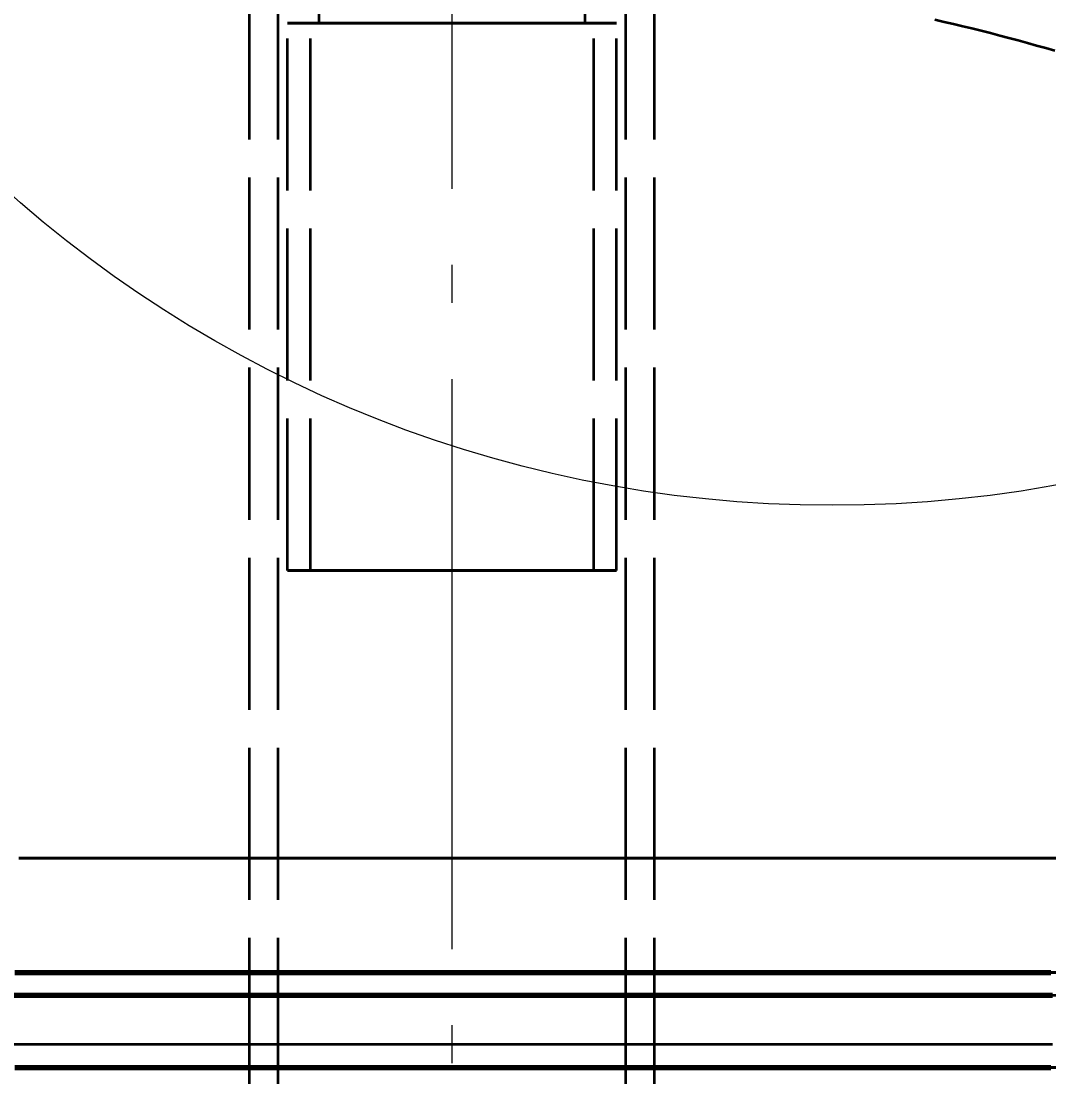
# Model space of a CAD drawing. Header units: millimetres. Extents: x 0 to 2382, y 0 to 420.
# Drawn here: x 147.84 to 174.87, y 311.36 to 339.13 of the extents above; entities that cross this region are included whole.
import ezdxf

# ---------------------------------------------------------------- set-up
doc = ezdxf.new("R2010")
doc.units = ezdxf.units.MM
doc.linetypes.add('IRAM-E-TRAZOS', pattern=[5, 4, -1])
doc.linetypes.add('IRAM-F-TRAZO-PUNTO', pattern=[20, 15, -2, 1, -2])
for name, color, linetype, lineweight in [('01-VISIBLE', 7, 'CONTINUOUS', 70), ('02-OCULTA', 4, 'IRAM-E-TRAZOS', 35), ('03-EJE', 1, 'IRAM-F-TRAZO-PUNTO', 18), ('04-COTA', 3, 'CONTINUOUS', 18), ('08-FINA', 5, 'CONTINUOUS', 18)]:
    doc.layers.add(name, color=color, linetype=linetype, lineweight=lineweight)
doc.styles.add('ISO3098', font='isocpeur.ttf')
doc.dimstyles.new('FLAMA-IRAM', dxfattribs={"dimtxt": 3.5, "dimasz": 3.5, "dimexe": 2, "dimexo": 1.5, "dimgap": 1, "dimtad": 1, "dimdec": 1, "dimtxsty": 'ISO3098', "dimblk": 'IRAM_FLECHA', "dimblk1": 'IRAM_FLECHA', "dimblk2": 'IRAM_FLECHA', "dimcen": 2.5, "dimclrd": 256, "dimclre": 256, "dimclrt": 256, "dimazin": 3, "dimtfac": 1, "dimtmove": 0, "dimatfit": 3, "dimlwd": 18, "dimlwe": 18})

# ---------------------------------------------------------------- blocks, each defined once
blk = doc.blocks.new('IRAM_FLECHA')
blk.add_solid([(0, 0), (-1, 0.125), (-1, -0.125)])

msp = doc.modelspace()

# ---------------------------------------------------------------- linework, layer by layer
at = {"layer": '01-VISIBLE'}
for points in [[(147.672, 314.114), (147.922, 314.114), (148.172, 314.114), (148.422, 314.114), (148.672, 314.114), (148.922, 314.114), (149.172, 314.114), (149.422, 314.114), (149.672, 314.114), (149.922, 314.114), (150.172, 314.114), (150.422, 314.114), (150.672, 314.114), (150.922, 314.114), (151.172, 314.114), (151.422, 314.114), (151.672, 314.114), (151.922, 314.114), (152.172, 314.114), (152.422, 314.114), (152.672, 314.114), (152.922, 314.114), (153.172, 314.114), (153.422, 314.114), (153.672, 314.114), (153.922, 314.114), (154.172, 314.114), (154.422, 314.114), (154.672, 314.114), (154.922, 314.114), (155.172, 314.114), (155.422, 314.114), (155.672, 314.114), (155.922, 314.114), (156.172, 314.114), (156.422, 314.114), (156.672, 314.114), (156.922, 314.114), (157.172, 314.114), (157.422, 314.114), (157.672, 314.114), (157.922, 314.114), (158.172, 314.114), (158.422, 314.114), (158.672, 314.114), (158.922, 314.114), (159.172, 314.114), (159.422, 314.114), (159.672, 314.114), (159.922, 314.114), (160.172, 314.114), (160.422, 314.114), (160.672, 314.114), (160.922, 314.114), (161.172, 314.114), (161.422, 314.114), (161.672, 314.114), (161.922, 314.114), (162.172, 314.114), (162.422, 314.114), (162.672, 314.114), (162.922, 314.114), (163.172, 314.114), (163.422, 314.114), (163.672, 314.114), (163.922, 314.114), (164.172, 314.114), (164.422, 314.114), (164.672, 314.114), (164.922, 314.114), (165.172, 314.114), (165.422, 314.114), (165.672, 314.114), (165.922, 314.114), (166.172, 314.114), (166.422, 314.114), (166.672, 314.114), (166.922, 314.114), (167.172, 314.114), (167.422, 314.114), (167.672, 314.114), (167.922, 314.114), (168.172, 314.114), (168.422, 314.114), (168.672, 314.114), (168.922, 314.114), (169.172, 314.114), (169.422, 314.114), (169.672, 314.114), (169.922, 314.114), (170.172, 314.114), (170.422, 314.114), (170.672, 314.114), (170.922, 314.114), (171.172, 314.114), (171.422, 314.114), (171.672, 314.114), (171.922, 314.114), (172.172, 314.114), (172.422, 314.114), (172.672, 314.114), (172.922, 314.114), (173.172, 314.114), (173.422, 314.114), (173.672, 314.114), (173.922, 314.114), (174.172, 314.114), (174.422, 314.114), (174.672, 314.114), (174.922, 314.114)], [(174.963, 313.504), (174.713, 313.504), (174.462, 313.504), (174.211, 313.504), (173.961, 313.504), (173.71, 313.504), (173.459, 313.504), (173.209, 313.504), (172.958, 313.504), (172.707, 313.504), (172.457, 313.504), (172.206, 313.504), (171.955, 313.504), (171.705, 313.504), (171.454, 313.504), (171.203, 313.504), (170.953, 313.504), (170.702, 313.504), (170.451, 313.504), (170.201, 313.504), (169.95, 313.504), (169.699, 313.504), (169.449, 313.504), (169.198, 313.504), (168.947, 313.504), (168.697, 313.504), (168.446, 313.504), (168.196, 313.504), (167.945, 313.504), (167.694, 313.504), (167.444, 313.504), (167.193, 313.504), (166.942, 313.504), (166.692, 313.504), (166.441, 313.504), (166.19, 313.504), (165.94, 313.504), (165.689, 313.504), (165.438, 313.504), (165.188, 313.504), (164.937, 313.504), (164.686, 313.504), (164.436, 313.504), (164.185, 313.504), (163.934, 313.504), (163.684, 313.504), (163.433, 313.504), (163.182, 313.504), (162.932, 313.504), (162.681, 313.504), (162.43, 313.504), (162.18, 313.504), (161.929, 313.504), (161.678, 313.504), (161.428, 313.504), (161.177, 313.504), (160.926, 313.504), (160.676, 313.504), (160.425, 313.504), (160.174, 313.504), (159.924, 313.504), (159.673, 313.504), (159.422, 313.504), (159.172, 313.504), (158.921, 313.504), (158.67, 313.504), (158.42, 313.504), (158.169, 313.504), (157.918, 313.504), (157.668, 313.504), (157.417, 313.504), (157.166, 313.504), (156.916, 313.504), (156.665, 313.504), (156.414, 313.504), (156.164, 313.504), (155.913, 313.504), (155.662, 313.504), (155.412, 313.504), (155.161, 313.504), (154.91, 313.504), (154.66, 313.504), (154.409, 313.504), (154.158, 313.504), (153.908, 313.504), (153.657, 313.504), (153.406, 313.504), (153.156, 313.504), (152.905, 313.504), (152.654, 313.504), (152.404, 313.504), (152.153, 313.504), (151.902, 313.504), (151.652, 313.504), (151.401, 313.504), (151.15, 313.504), (150.9, 313.504), (150.649, 313.504), (150.398, 313.504), (150.148, 313.504), (149.897, 313.504), (149.647, 313.504), (149.396, 313.504), (149.145, 313.504), (148.895, 313.504), (148.644, 313.504), (148.393, 313.504), (148.143, 313.504), (147.892, 313.504), (147.641, 313.504)], [(147.672, 311.614), (147.922, 311.614), (148.172, 311.614), (148.422, 311.614), (148.672, 311.614), (148.922, 311.614), (149.172, 311.614), (149.422, 311.614), (149.672, 311.614), (149.922, 311.614), (150.172, 311.614), (150.422, 311.614), (150.672, 311.614), (150.922, 311.614), (151.172, 311.614), (151.422, 311.614), (151.672, 311.614), (151.922, 311.614), (152.172, 311.614), (152.422, 311.614), (152.672, 311.614), (152.922, 311.614), (153.172, 311.614), (153.422, 311.614), (153.672, 311.614), (153.922, 311.614), (154.172, 311.614), (154.422, 311.614), (154.672, 311.614), (154.922, 311.614), (155.172, 311.614), (155.422, 311.614), (155.672, 311.614), (155.922, 311.614), (156.172, 311.614), (156.422, 311.614), (156.672, 311.614), (156.922, 311.614), (157.172, 311.614), (157.422, 311.614), (157.672, 311.614), (157.922, 311.614), (158.172, 311.614), (158.422, 311.614), (158.672, 311.614), (158.922, 311.614), (159.172, 311.614), (159.422, 311.614), (159.672, 311.614), (159.922, 311.614), (160.172, 311.614), (160.422, 311.614), (160.672, 311.614), (160.922, 311.614), (161.172, 311.614), (161.422, 311.614), (161.672, 311.614), (161.922, 311.614), (162.172, 311.614), (162.422, 311.614), (162.672, 311.614), (162.922, 311.614), (163.172, 311.614), (163.422, 311.614), (163.672, 311.614), (163.922, 311.614), (164.172, 311.614), (164.422, 311.614), (164.672, 311.614), (164.922, 311.614), (165.172, 311.614), (165.422, 311.614), (165.672, 311.614), (165.922, 311.614), (166.172, 311.614), (166.422, 311.614), (166.672, 311.614), (166.922, 311.614), (167.172, 311.614), (167.422, 311.614), (167.672, 311.614), (167.922, 311.614), (168.172, 311.614), (168.422, 311.614), (168.672, 311.614), (168.922, 311.614), (169.172, 311.614), (169.422, 311.614), (169.672, 311.614), (169.922, 311.614), (170.172, 311.614), (170.422, 311.614), (170.672, 311.614), (170.922, 311.614), (171.172, 311.614), (171.422, 311.614), (171.672, 311.614), (171.922, 311.614), (172.172, 311.614), (172.422, 311.614), (172.672, 311.614), (172.922, 311.614), (173.172, 311.614), (173.422, 311.614), (173.672, 311.614), (173.922, 311.614), (174.172, 311.614), (174.422, 311.614), (174.672, 311.614), (174.922, 311.614)]]:
    msp.add_lwpolyline(points, dxfattribs=at)
at = {"layer": '02-OCULTA'}
for p, q in [((153.847, 166.021), (153.847, 342.821)), ((154.597, 166.021), (154.597, 342.821)), ((163.747, 166.021), (163.747, 342.821)), ((164.497, 166.021), (164.497, 342.821)), ((155.672, 339.08), (155.672, 341.53)), ((162.672, 339.08), (162.672, 341.53)), ((154.847, 324.68), (154.847, 339.08)), ((155.447, 324.68), (155.447, 339.08)), ((162.897, 324.68), (162.897, 339.08)), ((163.497, 324.68), (163.497, 339.08))]:
    msp.add_line(p, q, dxfattribs=at)
for points in [[(163.497, 339.08), (163.242, 339.08), (162.988, 339.08), (162.733, 339.08), (162.479, 339.08), (162.225, 339.08), (161.97, 339.08), (161.716, 339.08), (161.461, 339.08), (161.207, 339.08), (160.953, 339.08), (160.698, 339.08), (160.444, 339.08), (160.189, 339.08), (159.935, 339.08), (159.68, 339.08), (159.426, 339.08), (159.172, 339.08), (158.917, 339.08), (158.663, 339.08), (158.408, 339.08), (158.154, 339.08), (157.9, 339.08), (157.645, 339.08), (157.391, 339.08), (157.136, 339.08), (156.882, 339.08), (156.628, 339.08), (156.373, 339.08), (156.119, 339.08), (155.864, 339.08), (155.61, 339.08), (155.355, 339.08), (155.101, 339.08), (154.847, 339.08)], [(154.847, 339.08), (155.101, 339.08), (155.355, 339.08), (155.61, 339.08), (155.864, 339.08), (156.119, 339.08), (156.373, 339.08), (156.628, 339.08), (156.882, 339.08), (157.136, 339.08), (157.391, 339.08), (157.645, 339.08), (157.9, 339.08), (158.154, 339.08), (158.408, 339.08), (158.663, 339.08), (158.917, 339.08), (159.172, 339.08), (159.426, 339.08), (159.68, 339.08), (159.935, 339.08), (160.189, 339.08), (160.444, 339.08), (160.698, 339.08), (160.953, 339.08), (161.207, 339.08), (161.461, 339.08), (161.716, 339.08), (161.97, 339.08), (162.225, 339.08), (162.479, 339.08), (162.733, 339.08), (162.988, 339.08), (163.242, 339.08), (163.497, 339.08)], [(162.897, 339.08), (162.64, 339.08), (162.383, 339.08), (162.126, 339.08), (161.869, 339.08), (161.612, 339.08), (161.355, 339.08), (161.098, 339.08), (160.841, 339.08), (160.585, 339.08), (160.328, 339.08), (160.071, 339.08), (159.814, 339.08), (159.557, 339.08), (159.3, 339.08), (159.043, 339.08), (158.786, 339.08), (158.529, 339.08), (158.273, 339.08), (158.016, 339.08), (157.759, 339.08), (157.502, 339.08), (157.245, 339.08), (156.988, 339.08), (156.731, 339.08), (156.474, 339.08), (156.217, 339.08), (155.96, 339.08), (155.704, 339.08), (155.447, 339.08)], [(155.447, 339.08), (155.704, 339.08), (155.96, 339.08), (156.217, 339.08), (156.474, 339.08), (156.731, 339.08), (156.988, 339.08), (157.245, 339.08), (157.502, 339.08), (157.759, 339.08), (158.016, 339.08), (158.273, 339.08), (158.529, 339.08), (158.786, 339.08), (159.043, 339.08), (159.3, 339.08), (159.557, 339.08), (159.814, 339.08), (160.071, 339.08), (160.328, 339.08), (160.585, 339.08), (160.841, 339.08), (161.098, 339.08), (161.355, 339.08), (161.612, 339.08), (161.869, 339.08), (162.126, 339.08), (162.383, 339.08), (162.64, 339.08), (162.897, 339.08)], [(162.672, 339.08), (162.422, 339.08), (162.172, 339.08), (161.922, 339.08), (161.672, 339.08), (161.422, 339.08), (161.172, 339.08), (160.922, 339.08), (160.672, 339.08), (160.422, 339.08), (160.172, 339.08), (159.922, 339.08), (159.672, 339.08), (159.422, 339.08), (159.172, 339.08), (158.922, 339.08), (158.672, 339.08), (158.422, 339.08), (158.172, 339.08), (157.922, 339.08), (157.672, 339.08), (157.422, 339.08), (157.172, 339.08), (156.922, 339.08), (156.672, 339.08), (156.422, 339.08), (156.172, 339.08), (155.922, 339.08), (155.672, 339.08)], [(155.672, 339.08), (155.922, 339.08), (156.172, 339.08), (156.422, 339.08), (156.672, 339.08), (156.922, 339.08), (157.172, 339.08), (157.422, 339.08), (157.672, 339.08), (157.922, 339.08), (158.172, 339.08), (158.422, 339.08), (158.672, 339.08), (158.922, 339.08), (159.172, 339.08), (159.422, 339.08), (159.672, 339.08), (159.922, 339.08), (160.172, 339.08), (160.422, 339.08), (160.672, 339.08), (160.922, 339.08), (161.172, 339.08), (161.422, 339.08), (161.672, 339.08), (161.922, 339.08), (162.172, 339.08), (162.422, 339.08), (162.672, 339.08)], [(171.871, 339.175), (172.115, 339.119), (172.36, 339.062), (172.604, 339.004), (172.848, 338.945), (173.092, 338.884), (173.336, 338.823), (173.579, 338.76), (173.822, 338.696), (174.064, 338.631), (174.307, 338.564), (174.548, 338.497), (174.79, 338.428), (175.031, 338.358)], [(163.497, 324.68), (163.242, 324.68), (162.988, 324.68), (162.733, 324.68), (162.479, 324.68), (162.225, 324.68), (161.97, 324.68), (161.716, 324.68), (161.461, 324.68), (161.207, 324.68), (160.953, 324.68), (160.698, 324.68), (160.444, 324.68), (160.189, 324.68), (159.935, 324.68), (159.68, 324.68), (159.426, 324.68), (159.172, 324.68), (158.917, 324.68), (158.663, 324.68), (158.408, 324.68), (158.154, 324.68), (157.9, 324.68), (157.645, 324.68), (157.391, 324.68), (157.136, 324.68), (156.882, 324.68), (156.628, 324.68), (156.373, 324.68), (156.119, 324.68), (155.864, 324.68), (155.61, 324.68), (155.355, 324.68), (155.101, 324.68), (154.847, 324.68)], [(154.847, 324.68), (155.101, 324.68), (155.355, 324.68), (155.61, 324.68), (155.864, 324.68), (156.119, 324.68), (156.373, 324.68), (156.628, 324.68), (156.882, 324.68), (157.136, 324.68), (157.391, 324.68), (157.645, 324.68), (157.9, 324.68), (158.154, 324.68), (158.408, 324.68), (158.663, 324.68), (158.917, 324.68), (159.172, 324.68), (159.426, 324.68), (159.68, 324.68), (159.935, 324.68), (160.189, 324.68), (160.444, 324.68), (160.698, 324.68), (160.953, 324.68), (161.207, 324.68), (161.461, 324.68), (161.716, 324.68), (161.97, 324.68), (162.225, 324.68), (162.479, 324.68), (162.733, 324.68), (162.988, 324.68), (163.242, 324.68), (163.497, 324.68)], [(162.897, 324.68), (162.64, 324.68), (162.383, 324.68), (162.126, 324.68), (161.869, 324.68), (161.612, 324.68), (161.355, 324.68), (161.098, 324.68), (160.841, 324.68), (160.585, 324.68), (160.328, 324.68), (160.071, 324.68), (159.814, 324.68), (159.557, 324.68), (159.3, 324.68), (159.043, 324.68), (158.786, 324.68), (158.529, 324.68), (158.273, 324.68), (158.016, 324.68), (157.759, 324.68), (157.502, 324.68), (157.245, 324.68), (156.988, 324.68), (156.731, 324.68), (156.474, 324.68), (156.217, 324.68), (155.96, 324.68), (155.704, 324.68), (155.447, 324.68)], [(155.447, 324.68), (155.704, 324.68), (155.96, 324.68), (156.217, 324.68), (156.474, 324.68), (156.731, 324.68), (156.988, 324.68), (157.245, 324.68), (157.502, 324.68), (157.759, 324.68), (158.016, 324.68), (158.273, 324.68), (158.529, 324.68), (158.786, 324.68), (159.043, 324.68), (159.3, 324.68), (159.557, 324.68), (159.814, 324.68), (160.071, 324.68), (160.328, 324.68), (160.585, 324.68), (160.841, 324.68), (161.098, 324.68), (161.355, 324.68), (161.612, 324.68), (161.869, 324.68), (162.126, 324.68), (162.383, 324.68), (162.64, 324.68), (162.897, 324.68)], [(175.079, 317.114), (174.828, 317.114), (174.578, 317.114), (174.327, 317.114), (174.077, 317.114), (173.826, 317.114), (173.576, 317.114), (173.325, 317.114), (173.075, 317.114), (172.824, 317.114), (172.574, 317.114), (172.323, 317.114), (172.073, 317.114), (171.822, 317.114), (171.571, 317.114), (171.321, 317.114), (171.07, 317.114), (170.82, 317.114), (170.569, 317.114), (170.319, 317.114), (170.068, 317.114), (169.818, 317.114), (169.567, 317.114), (169.317, 317.114), (169.066, 317.114), (168.816, 317.114), (168.565, 317.114), (168.315, 317.114), (168.064, 317.114), (167.814, 317.114), (167.563, 317.114), (167.313, 317.114), (167.062, 317.114), (166.812, 317.114), (166.561, 317.114), (166.311, 317.114), (166.06, 317.114), (165.81, 317.114), (165.559, 317.114), (165.309, 317.114), (165.058, 317.114), (164.808, 317.114), (164.557, 317.114), (164.307, 317.114), (164.056, 317.114), (163.806, 317.114), (163.555, 317.114), (163.305, 317.114), (163.054, 317.114), (162.804, 317.114), (162.553, 317.114), (162.303, 317.114), (162.052, 317.114), (161.802, 317.114), (161.551, 317.114), (161.301, 317.114), (161.05, 317.114), (160.8, 317.114), (160.549, 317.114), (160.299, 317.114), (160.048, 317.114), (159.798, 317.114), (159.547, 317.114), (159.297, 317.114), (159.046, 317.114), (158.796, 317.114), (158.545, 317.114), (158.295, 317.114), (158.044, 317.114), (157.794, 317.114), (157.543, 317.114), (157.293, 317.114), (157.042, 317.114), (156.792, 317.114), (156.541, 317.114), (156.291, 317.114), (156.04, 317.114), (155.79, 317.114), (155.539, 317.114), (155.289, 317.114), (155.038, 317.114), (154.788, 317.114), (154.537, 317.114), (154.287, 317.114), (154.036, 317.114), (153.786, 317.114), (153.535, 317.114), (153.285, 317.114), (153.034, 317.114), (152.784, 317.114), (152.533, 317.114), (152.283, 317.114), (152.032, 317.114), (151.782, 317.114), (151.531, 317.114), (151.281, 317.114), (151.03, 317.114), (150.78, 317.114), (150.529, 317.114), (150.279, 317.114), (150.028, 317.114), (149.778, 317.114), (149.527, 317.114), (149.277, 317.114), (149.026, 317.114), (148.776, 317.114), (148.525, 317.114), (148.275, 317.114), (148.024, 317.114), (147.774, 317.114)], [(147.774, 317.114), (148.024, 317.114), (148.275, 317.114), (148.525, 317.114), (148.776, 317.114), (149.026, 317.114), (149.277, 317.114), (149.527, 317.114), (149.778, 317.114), (150.028, 317.114), (150.279, 317.114), (150.529, 317.114), (150.78, 317.114), (151.03, 317.114), (151.281, 317.114), (151.531, 317.114), (151.782, 317.114), (152.032, 317.114), (152.283, 317.114), (152.533, 317.114), (152.784, 317.114), (153.034, 317.114), (153.285, 317.114), (153.535, 317.114), (153.786, 317.114), (154.036, 317.114), (154.287, 317.114), (154.537, 317.114), (154.788, 317.114), (155.038, 317.114), (155.289, 317.114), (155.539, 317.114), (155.79, 317.114), (156.04, 317.114), (156.291, 317.114), (156.541, 317.114), (156.792, 317.114), (157.042, 317.114), (157.293, 317.114), (157.543, 317.114), (157.794, 317.114), (158.044, 317.114), (158.295, 317.114), (158.545, 317.114), (158.796, 317.114), (159.046, 317.114), (159.297, 317.114), (159.547, 317.114), (159.798, 317.114), (160.048, 317.114), (160.299, 317.114), (160.549, 317.114), (160.8, 317.114), (161.05, 317.114), (161.301, 317.114), (161.551, 317.114), (161.802, 317.114), (162.052, 317.114), (162.303, 317.114), (162.553, 317.114), (162.804, 317.114), (163.054, 317.114), (163.305, 317.114), (163.555, 317.114), (163.806, 317.114), (164.056, 317.114), (164.307, 317.114), (164.557, 317.114), (164.808, 317.114), (165.058, 317.114), (165.309, 317.114), (165.559, 317.114), (165.81, 317.114), (166.06, 317.114), (166.311, 317.114), (166.561, 317.114), (166.812, 317.114), (167.062, 317.114), (167.313, 317.114), (167.563, 317.114), (167.814, 317.114), (168.064, 317.114), (168.315, 317.114), (168.565, 317.114), (168.816, 317.114), (169.066, 317.114), (169.317, 317.114), (169.567, 317.114), (169.818, 317.114), (170.068, 317.114), (170.319, 317.114), (170.569, 317.114), (170.82, 317.114), (171.07, 317.114), (171.321, 317.114), (171.571, 317.114), (171.822, 317.114), (172.073, 317.114), (172.323, 317.114), (172.574, 317.114), (172.824, 317.114), (173.075, 317.114), (173.325, 317.114), (173.576, 317.114), (173.826, 317.114), (174.077, 317.114), (174.327, 317.114), (174.578, 317.114), (174.828, 317.114), (175.079, 317.114)], [(175.058, 317.114), (174.807, 317.114), (174.557, 317.114), (174.307, 317.114), (174.057, 317.114), (173.807, 317.114), (173.556, 317.114), (173.306, 317.114), (173.056, 317.114), (172.806, 317.114), (172.556, 317.114), (172.306, 317.114), (172.055, 317.114), (171.805, 317.114), (171.555, 317.114), (171.305, 317.114), (171.055, 317.114), (170.805, 317.114), (170.554, 317.114), (170.304, 317.114), (170.054, 317.114), (169.804, 317.114), (169.554, 317.114), (169.304, 317.114), (169.053, 317.114), (168.803, 317.114), (168.553, 317.114), (168.303, 317.114), (168.053, 317.114), (167.803, 317.114), (167.552, 317.114), (167.302, 317.114), (167.052, 317.114), (166.802, 317.114), (166.552, 317.114), (166.302, 317.114), (166.051, 317.114), (165.801, 317.114), (165.551, 317.114), (165.301, 317.114), (165.051, 317.114), (164.801, 317.114), (164.55, 317.114), (164.3, 317.114), (164.05, 317.114), (163.8, 317.114), (163.55, 317.114), (163.299, 317.114), (163.049, 317.114), (162.799, 317.114), (162.549, 317.114), (162.299, 317.114), (162.049, 317.114), (161.798, 317.114), (161.548, 317.114), (161.298, 317.114), (161.048, 317.114), (160.798, 317.114), (160.548, 317.114), (160.297, 317.114), (160.047, 317.114), (159.797, 317.114), (159.547, 317.114), (159.297, 317.114), (159.047, 317.114), (158.796, 317.114), (158.546, 317.114), (158.296, 317.114), (158.046, 317.114), (157.796, 317.114), (157.546, 317.114), (157.295, 317.114), (157.045, 317.114), (156.795, 317.114), (156.545, 317.114), (156.295, 317.114), (156.045, 317.114), (155.794, 317.114), (155.544, 317.114), (155.294, 317.114), (155.044, 317.114), (154.794, 317.114), (154.544, 317.114), (154.293, 317.114), (154.043, 317.114), (153.793, 317.114), (153.543, 317.114), (153.293, 317.114), (153.042, 317.114), (152.792, 317.114), (152.542, 317.114), (152.292, 317.114), (152.042, 317.114), (151.792, 317.114), (151.541, 317.114), (151.291, 317.114), (151.041, 317.114), (150.791, 317.114), (150.541, 317.114), (150.291, 317.114), (150.04, 317.114), (149.79, 317.114), (149.54, 317.114), (149.29, 317.114), (149.04, 317.114), (148.79, 317.114), (148.539, 317.114), (148.289, 317.114), (148.039, 317.114), (147.789, 317.114)], [(147.789, 317.114), (148.039, 317.114), (148.289, 317.114), (148.539, 317.114), (148.79, 317.114), (149.04, 317.114), (149.29, 317.114), (149.54, 317.114), (149.79, 317.114), (150.04, 317.114), (150.291, 317.114), (150.541, 317.114), (150.791, 317.114), (151.041, 317.114), (151.291, 317.114), (151.541, 317.114), (151.792, 317.114), (152.042, 317.114), (152.292, 317.114), (152.542, 317.114), (152.792, 317.114), (153.042, 317.114), (153.293, 317.114), (153.543, 317.114), (153.793, 317.114), (154.043, 317.114), (154.293, 317.114), (154.544, 317.114), (154.794, 317.114), (155.044, 317.114), (155.294, 317.114), (155.544, 317.114), (155.794, 317.114), (156.045, 317.114), (156.295, 317.114), (156.545, 317.114), (156.795, 317.114), (157.045, 317.114), (157.295, 317.114), (157.546, 317.114), (157.796, 317.114), (158.046, 317.114), (158.296, 317.114), (158.546, 317.114), (158.796, 317.114), (159.047, 317.114), (159.297, 317.114), (159.547, 317.114), (159.797, 317.114), (160.047, 317.114), (160.297, 317.114), (160.548, 317.114), (160.798, 317.114), (161.048, 317.114), (161.298, 317.114), (161.548, 317.114), (161.798, 317.114), (162.049, 317.114), (162.299, 317.114), (162.549, 317.114), (162.799, 317.114), (163.049, 317.114), (163.299, 317.114), (163.55, 317.114), (163.8, 317.114), (164.05, 317.114), (164.3, 317.114), (164.55, 317.114), (164.801, 317.114), (165.051, 317.114), (165.301, 317.114), (165.551, 317.114), (165.801, 317.114), (166.051, 317.114), (166.302, 317.114), (166.552, 317.114), (166.802, 317.114), (167.052, 317.114), (167.302, 317.114), (167.552, 317.114), (167.803, 317.114), (168.053, 317.114), (168.303, 317.114), (168.553, 317.114), (168.803, 317.114), (169.053, 317.114), (169.304, 317.114), (169.554, 317.114), (169.804, 317.114), (170.054, 317.114), (170.304, 317.114), (170.554, 317.114), (170.805, 317.114), (171.055, 317.114), (171.305, 317.114), (171.555, 317.114), (171.805, 317.114), (172.055, 317.114), (172.306, 317.114), (172.556, 317.114), (172.806, 317.114), (173.056, 317.114), (173.306, 317.114), (173.556, 317.114), (173.807, 317.114), (174.057, 317.114), (174.307, 317.114), (174.557, 317.114), (174.807, 317.114), (175.058, 317.114)], [(174.922, 314.114), (174.672, 314.114), (174.422, 314.114), (174.172, 314.114), (173.922, 314.114), (173.672, 314.114), (173.422, 314.114), (173.172, 314.114), (172.922, 314.114), (172.672, 314.114), (172.422, 314.114), (172.172, 314.114), (171.922, 314.114), (171.672, 314.114), (171.422, 314.114), (171.172, 314.114), (170.922, 314.114), (170.672, 314.114), (170.422, 314.114), (170.172, 314.114), (169.922, 314.114), (169.672, 314.114), (169.422, 314.114), (169.172, 314.114), (168.922, 314.114), (168.672, 314.114), (168.422, 314.114), (168.172, 314.114), (167.922, 314.114), (167.672, 314.114), (167.422, 314.114), (167.172, 314.114), (166.922, 314.114), (166.672, 314.114), (166.422, 314.114), (166.172, 314.114), (165.922, 314.114), (165.672, 314.114), (165.422, 314.114), (165.172, 314.114), (164.922, 314.114), (164.672, 314.114), (164.422, 314.114), (164.172, 314.114), (163.922, 314.114), (163.672, 314.114), (163.422, 314.114), (163.172, 314.114), (162.922, 314.114), (162.672, 314.114), (162.422, 314.114), (162.172, 314.114), (161.922, 314.114), (161.672, 314.114), (161.422, 314.114), (161.172, 314.114), (160.922, 314.114), (160.672, 314.114), (160.422, 314.114), (160.172, 314.114), (159.922, 314.114), (159.672, 314.114), (159.422, 314.114), (159.172, 314.114), (158.922, 314.114), (158.672, 314.114), (158.422, 314.114), (158.172, 314.114), (157.922, 314.114), (157.672, 314.114), (157.422, 314.114), (157.172, 314.114), (156.922, 314.114), (156.672, 314.114), (156.422, 314.114), (156.172, 314.114), (155.922, 314.114), (155.672, 314.114), (155.422, 314.114), (155.172, 314.114), (154.922, 314.114), (154.672, 314.114), (154.422, 314.114), (154.172, 314.114), (153.922, 314.114), (153.672, 314.114), (153.422, 314.114), (153.172, 314.114), (152.922, 314.114), (152.672, 314.114), (152.422, 314.114), (152.172, 314.114), (151.922, 314.114), (151.672, 314.114), (151.422, 314.114), (151.172, 314.114), (150.922, 314.114), (150.672, 314.114), (150.422, 314.114), (150.172, 314.114), (149.922, 314.114), (149.672, 314.114), (149.422, 314.114), (149.172, 314.114), (148.922, 314.114), (148.672, 314.114), (148.422, 314.114), (148.172, 314.114), (147.922, 314.114), (147.672, 314.114)], [(175.079, 314.114), (174.828, 314.114), (174.578, 314.114), (174.327, 314.114), (174.077, 314.114), (173.826, 314.114), (173.576, 314.114), (173.325, 314.114), (173.075, 314.114), (172.824, 314.114), (172.574, 314.114), (172.323, 314.114), (172.073, 314.114), (171.822, 314.114), (171.571, 314.114), (171.321, 314.114), (171.07, 314.114), (170.82, 314.114), (170.569, 314.114), (170.319, 314.114), (170.068, 314.114), (169.818, 314.114), (169.567, 314.114), (169.317, 314.114), (169.066, 314.114), (168.816, 314.114), (168.565, 314.114), (168.315, 314.114), (168.064, 314.114), (167.814, 314.114), (167.563, 314.114), (167.313, 314.114), (167.062, 314.114), (166.812, 314.114), (166.561, 314.114), (166.311, 314.114), (166.06, 314.114), (165.81, 314.114), (165.559, 314.114), (165.309, 314.114), (165.058, 314.114), (164.808, 314.114), (164.557, 314.114), (164.307, 314.114), (164.056, 314.114), (163.806, 314.114), (163.555, 314.114), (163.305, 314.114), (163.054, 314.114), (162.804, 314.114), (162.553, 314.114), (162.303, 314.114), (162.052, 314.114), (161.802, 314.114), (161.551, 314.114), (161.301, 314.114), (161.05, 314.114), (160.8, 314.114), (160.549, 314.114), (160.299, 314.114), (160.048, 314.114), (159.798, 314.114), (159.547, 314.114), (159.297, 314.114), (159.046, 314.114), (158.796, 314.114), (158.545, 314.114), (158.295, 314.114), (158.044, 314.114), (157.794, 314.114), (157.543, 314.114), (157.293, 314.114), (157.042, 314.114), (156.792, 314.114), (156.541, 314.114), (156.291, 314.114), (156.04, 314.114), (155.79, 314.114), (155.539, 314.114), (155.289, 314.114), (155.038, 314.114), (154.788, 314.114), (154.537, 314.114), (154.287, 314.114), (154.036, 314.114), (153.786, 314.114), (153.535, 314.114), (153.285, 314.114), (153.034, 314.114), (152.784, 314.114), (152.533, 314.114), (152.283, 314.114), (152.032, 314.114), (151.782, 314.114), (151.531, 314.114), (151.281, 314.114), (151.03, 314.114), (150.78, 314.114), (150.529, 314.114), (150.279, 314.114), (150.028, 314.114), (149.778, 314.114), (149.527, 314.114), (149.277, 314.114), (149.026, 314.114), (148.776, 314.114), (148.525, 314.114), (148.275, 314.114), (148.024, 314.114), (147.774, 314.114)], [(147.774, 314.114), (148.024, 314.114), (148.275, 314.114), (148.525, 314.114), (148.776, 314.114), (149.026, 314.114), (149.277, 314.114), (149.527, 314.114), (149.778, 314.114), (150.028, 314.114), (150.279, 314.114), (150.529, 314.114), (150.78, 314.114), (151.03, 314.114), (151.281, 314.114), (151.531, 314.114), (151.782, 314.114), (152.032, 314.114), (152.283, 314.114), (152.533, 314.114), (152.784, 314.114), (153.034, 314.114), (153.285, 314.114), (153.535, 314.114), (153.786, 314.114), (154.036, 314.114), (154.287, 314.114), (154.537, 314.114), (154.788, 314.114), (155.038, 314.114), (155.289, 314.114), (155.539, 314.114), (155.79, 314.114), (156.04, 314.114), (156.291, 314.114), (156.541, 314.114), (156.792, 314.114), (157.042, 314.114), (157.293, 314.114), (157.543, 314.114), (157.794, 314.114), (158.044, 314.114), (158.295, 314.114), (158.545, 314.114), (158.796, 314.114), (159.046, 314.114), (159.297, 314.114), (159.547, 314.114), (159.798, 314.114), (160.048, 314.114), (160.299, 314.114), (160.549, 314.114), (160.8, 314.114), (161.05, 314.114), (161.301, 314.114), (161.551, 314.114), (161.802, 314.114), (162.052, 314.114), (162.303, 314.114), (162.553, 314.114), (162.804, 314.114), (163.054, 314.114), (163.305, 314.114), (163.555, 314.114), (163.806, 314.114), (164.056, 314.114), (164.307, 314.114), (164.557, 314.114), (164.808, 314.114), (165.058, 314.114), (165.309, 314.114), (165.559, 314.114), (165.81, 314.114), (166.06, 314.114), (166.311, 314.114), (166.561, 314.114), (166.812, 314.114), (167.062, 314.114), (167.313, 314.114), (167.563, 314.114), (167.814, 314.114), (168.064, 314.114), (168.315, 314.114), (168.565, 314.114), (168.816, 314.114), (169.066, 314.114), (169.317, 314.114), (169.567, 314.114), (169.818, 314.114), (170.068, 314.114), (170.319, 314.114), (170.569, 314.114), (170.82, 314.114), (171.07, 314.114), (171.321, 314.114), (171.571, 314.114), (171.822, 314.114), (172.073, 314.114), (172.323, 314.114), (172.574, 314.114), (172.824, 314.114), (173.075, 314.114), (173.325, 314.114), (173.576, 314.114), (173.826, 314.114), (174.077, 314.114), (174.327, 314.114), (174.578, 314.114), (174.828, 314.114), (175.079, 314.114)], [(175.079, 314.114), (174.828, 314.114), (174.578, 314.114), (174.327, 314.114), (174.077, 314.114), (173.826, 314.114), (173.576, 314.114), (173.325, 314.114), (173.075, 314.114), (172.824, 314.114), (172.574, 314.114), (172.323, 314.114), (172.073, 314.114), (171.822, 314.114), (171.571, 314.114), (171.321, 314.114), (171.07, 314.114), (170.82, 314.114), (170.569, 314.114), (170.319, 314.114), (170.068, 314.114), (169.818, 314.114), (169.567, 314.114), (169.317, 314.114), (169.066, 314.114), (168.816, 314.114), (168.565, 314.114), (168.315, 314.114), (168.064, 314.114), (167.814, 314.114), (167.563, 314.114), (167.313, 314.114), (167.062, 314.114), (166.812, 314.114), (166.561, 314.114), (166.311, 314.114), (166.06, 314.114), (165.81, 314.114), (165.559, 314.114), (165.309, 314.114), (165.058, 314.114), (164.808, 314.114), (164.557, 314.114), (164.307, 314.114), (164.056, 314.114), (163.806, 314.114), (163.555, 314.114), (163.305, 314.114), (163.054, 314.114), (162.804, 314.114), (162.553, 314.114), (162.303, 314.114), (162.052, 314.114), (161.802, 314.114), (161.551, 314.114), (161.301, 314.114), (161.05, 314.114), (160.8, 314.114), (160.549, 314.114), (160.299, 314.114), (160.048, 314.114), (159.798, 314.114), (159.547, 314.114), (159.297, 314.114), (159.046, 314.114), (158.796, 314.114), (158.545, 314.114), (158.295, 314.114), (158.044, 314.114), (157.794, 314.114), (157.543, 314.114), (157.293, 314.114), (157.042, 314.114), (156.792, 314.114), (156.541, 314.114), (156.291, 314.114), (156.04, 314.114), (155.79, 314.114), (155.539, 314.114), (155.289, 314.114), (155.038, 314.114), (154.788, 314.114), (154.537, 314.114), (154.287, 314.114), (154.036, 314.114), (153.786, 314.114), (153.535, 314.114), (153.285, 314.114), (153.034, 314.114), (152.784, 314.114), (152.533, 314.114), (152.283, 314.114), (152.032, 314.114), (151.782, 314.114), (151.531, 314.114), (151.281, 314.114), (151.03, 314.114), (150.78, 314.114), (150.529, 314.114), (150.279, 314.114), (150.028, 314.114), (149.778, 314.114), (149.527, 314.114), (149.277, 314.114), (149.026, 314.114), (148.776, 314.114), (148.525, 314.114), (148.275, 314.114), (148.024, 314.114), (147.774, 314.114)], [(147.774, 314.114), (148.024, 314.114), (148.275, 314.114), (148.525, 314.114), (148.776, 314.114), (149.026, 314.114), (149.277, 314.114), (149.527, 314.114), (149.778, 314.114), (150.028, 314.114), (150.279, 314.114), (150.529, 314.114), (150.78, 314.114), (151.03, 314.114), (151.281, 314.114), (151.531, 314.114), (151.782, 314.114), (152.032, 314.114), (152.283, 314.114), (152.533, 314.114), (152.784, 314.114), (153.034, 314.114), (153.285, 314.114), (153.535, 314.114), (153.786, 314.114), (154.036, 314.114), (154.287, 314.114), (154.537, 314.114), (154.788, 314.114), (155.038, 314.114), (155.289, 314.114), (155.539, 314.114), (155.79, 314.114), (156.04, 314.114), (156.291, 314.114), (156.541, 314.114), (156.792, 314.114), (157.042, 314.114), (157.293, 314.114), (157.543, 314.114), (157.794, 314.114), (158.044, 314.114), (158.295, 314.114), (158.545, 314.114), (158.796, 314.114), (159.046, 314.114), (159.297, 314.114), (159.547, 314.114), (159.798, 314.114), (160.048, 314.114), (160.299, 314.114), (160.549, 314.114), (160.8, 314.114), (161.05, 314.114), (161.301, 314.114), (161.551, 314.114), (161.802, 314.114), (162.052, 314.114), (162.303, 314.114), (162.553, 314.114), (162.804, 314.114), (163.054, 314.114), (163.305, 314.114), (163.555, 314.114), (163.806, 314.114), (164.056, 314.114), (164.307, 314.114), (164.557, 314.114), (164.808, 314.114), (165.058, 314.114), (165.309, 314.114), (165.559, 314.114), (165.81, 314.114), (166.06, 314.114), (166.311, 314.114), (166.561, 314.114), (166.812, 314.114), (167.062, 314.114), (167.313, 314.114), (167.563, 314.114), (167.814, 314.114), (168.064, 314.114), (168.315, 314.114), (168.565, 314.114), (168.816, 314.114), (169.066, 314.114), (169.317, 314.114), (169.567, 314.114), (169.818, 314.114), (170.068, 314.114), (170.319, 314.114), (170.569, 314.114), (170.82, 314.114), (171.07, 314.114), (171.321, 314.114), (171.571, 314.114), (171.822, 314.114), (172.073, 314.114), (172.323, 314.114), (172.574, 314.114), (172.824, 314.114), (173.075, 314.114), (173.325, 314.114), (173.576, 314.114), (173.826, 314.114), (174.077, 314.114), (174.327, 314.114), (174.578, 314.114), (174.828, 314.114), (175.079, 314.114)], [(175.058, 314.114), (174.807, 314.114), (174.557, 314.114), (174.307, 314.114), (174.057, 314.114), (173.807, 314.114), (173.556, 314.114), (173.306, 314.114), (173.056, 314.114), (172.806, 314.114), (172.556, 314.114), (172.306, 314.114), (172.055, 314.114), (171.805, 314.114), (171.555, 314.114), (171.305, 314.114), (171.055, 314.114), (170.805, 314.114), (170.554, 314.114), (170.304, 314.114), (170.054, 314.114), (169.804, 314.114), (169.554, 314.114), (169.304, 314.114), (169.053, 314.114), (168.803, 314.114), (168.553, 314.114), (168.303, 314.114), (168.053, 314.114), (167.803, 314.114), (167.552, 314.114), (167.302, 314.114), (167.052, 314.114), (166.802, 314.114), (166.552, 314.114), (166.302, 314.114), (166.051, 314.114), (165.801, 314.114), (165.551, 314.114), (165.301, 314.114), (165.051, 314.114), (164.801, 314.114), (164.55, 314.114), (164.3, 314.114), (164.05, 314.114), (163.8, 314.114), (163.55, 314.114), (163.299, 314.114), (163.049, 314.114), (162.799, 314.114), (162.549, 314.114), (162.299, 314.114), (162.049, 314.114), (161.798, 314.114), (161.548, 314.114), (161.298, 314.114), (161.048, 314.114), (160.798, 314.114), (160.548, 314.114), (160.297, 314.114), (160.047, 314.114), (159.797, 314.114), (159.547, 314.114), (159.297, 314.114), (159.047, 314.114), (158.796, 314.114), (158.546, 314.114), (158.296, 314.114), (158.046, 314.114), (157.796, 314.114), (157.546, 314.114), (157.295, 314.114), (157.045, 314.114), (156.795, 314.114), (156.545, 314.114), (156.295, 314.114), (156.045, 314.114), (155.794, 314.114), (155.544, 314.114), (155.294, 314.114), (155.044, 314.114), (154.794, 314.114), (154.544, 314.114), (154.293, 314.114), (154.043, 314.114), (153.793, 314.114), (153.543, 314.114), (153.293, 314.114), (153.042, 314.114), (152.792, 314.114), (152.542, 314.114), (152.292, 314.114), (152.042, 314.114), (151.792, 314.114), (151.541, 314.114), (151.291, 314.114), (151.041, 314.114), (150.791, 314.114), (150.541, 314.114), (150.291, 314.114), (150.04, 314.114), (149.79, 314.114), (149.54, 314.114), (149.29, 314.114), (149.04, 314.114), (148.79, 314.114), (148.539, 314.114), (148.289, 314.114), (148.039, 314.114), (147.789, 314.114)], [(147.789, 314.114), (148.039, 314.114), (148.289, 314.114), (148.539, 314.114), (148.79, 314.114), (149.04, 314.114), (149.29, 314.114), (149.54, 314.114), (149.79, 314.114), (150.04, 314.114), (150.291, 314.114), (150.541, 314.114), (150.791, 314.114), (151.041, 314.114), (151.291, 314.114), (151.541, 314.114), (151.792, 314.114), (152.042, 314.114), (152.292, 314.114), (152.542, 314.114), (152.792, 314.114), (153.042, 314.114), (153.293, 314.114), (153.543, 314.114), (153.793, 314.114), (154.043, 314.114), (154.293, 314.114), (154.544, 314.114), (154.794, 314.114), (155.044, 314.114), (155.294, 314.114), (155.544, 314.114), (155.794, 314.114), (156.045, 314.114), (156.295, 314.114), (156.545, 314.114), (156.795, 314.114), (157.045, 314.114), (157.295, 314.114), (157.546, 314.114), (157.796, 314.114), (158.046, 314.114), (158.296, 314.114), (158.546, 314.114), (158.796, 314.114), (159.047, 314.114), (159.297, 314.114), (159.547, 314.114), (159.797, 314.114), (160.047, 314.114), (160.297, 314.114), (160.548, 314.114), (160.798, 314.114), (161.048, 314.114), (161.298, 314.114), (161.548, 314.114), (161.798, 314.114), (162.049, 314.114), (162.299, 314.114), (162.549, 314.114), (162.799, 314.114), (163.049, 314.114), (163.299, 314.114), (163.55, 314.114), (163.8, 314.114), (164.05, 314.114), (164.3, 314.114), (164.55, 314.114), (164.801, 314.114), (165.051, 314.114), (165.301, 314.114), (165.551, 314.114), (165.801, 314.114), (166.051, 314.114), (166.302, 314.114), (166.552, 314.114), (166.802, 314.114), (167.052, 314.114), (167.302, 314.114), (167.552, 314.114), (167.803, 314.114), (168.053, 314.114), (168.303, 314.114), (168.553, 314.114), (168.803, 314.114), (169.053, 314.114), (169.304, 314.114), (169.554, 314.114), (169.804, 314.114), (170.054, 314.114), (170.304, 314.114), (170.554, 314.114), (170.805, 314.114), (171.055, 314.114), (171.305, 314.114), (171.555, 314.114), (171.805, 314.114), (172.055, 314.114), (172.306, 314.114), (172.556, 314.114), (172.806, 314.114), (173.056, 314.114), (173.306, 314.114), (173.556, 314.114), (173.807, 314.114), (174.057, 314.114), (174.307, 314.114), (174.557, 314.114), (174.807, 314.114), (175.058, 314.114)], [(175.055, 313.504), (174.805, 313.504), (174.555, 313.504), (174.305, 313.504), (174.055, 313.504), (173.805, 313.504), (173.554, 313.504), (173.304, 313.504), (173.054, 313.504), (172.804, 313.504), (172.554, 313.504), (172.304, 313.504), (172.054, 313.504), (171.803, 313.504), (171.553, 313.504), (171.303, 313.504), (171.053, 313.504), (170.803, 313.504), (170.553, 313.504), (170.303, 313.504), (170.053, 313.504), (169.802, 313.504), (169.552, 313.504), (169.302, 313.504), (169.052, 313.504), (168.802, 313.504), (168.552, 313.504), (168.302, 313.504), (168.051, 313.504), (167.801, 313.504), (167.551, 313.504), (167.301, 313.504), (167.051, 313.504), (166.801, 313.504), (166.551, 313.504), (166.3, 313.504), (166.05, 313.504), (165.8, 313.504), (165.55, 313.504), (165.3, 313.504), (165.05, 313.504), (164.8, 313.504), (164.55, 313.504), (164.299, 313.504), (164.049, 313.504), (163.799, 313.504), (163.549, 313.504), (163.299, 313.504), (163.049, 313.504), (162.799, 313.504), (162.548, 313.504), (162.298, 313.504), (162.048, 313.504), (161.798, 313.504), (161.548, 313.504), (161.298, 313.504), (161.048, 313.504), (160.798, 313.504), (160.547, 313.504), (160.297, 313.504), (160.047, 313.504), (159.797, 313.504), (159.547, 313.504), (159.297, 313.504), (159.047, 313.504), (158.796, 313.504), (158.546, 313.504), (158.296, 313.504), (158.046, 313.504), (157.796, 313.504), (157.546, 313.504), (157.296, 313.504), (157.046, 313.504), (156.795, 313.504), (156.545, 313.504), (156.295, 313.504), (156.045, 313.504), (155.795, 313.504), (155.545, 313.504), (155.295, 313.504), (155.044, 313.504), (154.794, 313.504), (154.544, 313.504), (154.294, 313.504), (154.044, 313.504), (153.794, 313.504), (153.544, 313.504), (153.294, 313.504), (153.043, 313.504), (152.793, 313.504), (152.543, 313.504), (152.293, 313.504), (152.043, 313.504), (151.793, 313.504), (151.543, 313.504), (151.292, 313.504), (151.042, 313.504), (150.792, 313.504), (150.542, 313.504), (150.292, 313.504), (150.042, 313.504), (149.792, 313.504), (149.541, 313.504), (149.291, 313.504), (149.041, 313.504), (148.791, 313.504), (148.541, 313.504), (148.291, 313.504), (148.041, 313.504), (147.791, 313.504)], [(147.641, 312.224), (147.892, 312.224), (148.143, 312.224), (148.393, 312.224), (148.644, 312.224), (148.895, 312.224), (149.145, 312.224), (149.396, 312.224), (149.647, 312.224), (149.897, 312.224), (150.148, 312.224), (150.398, 312.224), (150.649, 312.224), (150.9, 312.224), (151.15, 312.224), (151.401, 312.224), (151.652, 312.224), (151.902, 312.224), (152.153, 312.224), (152.404, 312.224), (152.654, 312.224), (152.905, 312.224), (153.156, 312.224), (153.406, 312.224), (153.657, 312.224), (153.908, 312.224), (154.158, 312.224), (154.409, 312.224), (154.66, 312.224), (154.91, 312.224), (155.161, 312.224), (155.412, 312.224), (155.662, 312.224), (155.913, 312.224), (156.164, 312.224), (156.414, 312.224), (156.665, 312.224), (156.916, 312.224), (157.166, 312.224), (157.417, 312.224), (157.668, 312.224), (157.918, 312.224), (158.169, 312.224), (158.42, 312.224), (158.67, 312.224), (158.921, 312.224), (159.172, 312.224), (159.422, 312.224), (159.673, 312.224), (159.924, 312.224), (160.174, 312.224), (160.425, 312.224), (160.676, 312.224), (160.926, 312.224), (161.177, 312.224), (161.428, 312.224), (161.678, 312.224), (161.929, 312.224), (162.18, 312.224), (162.43, 312.224), (162.681, 312.224), (162.932, 312.224), (163.182, 312.224), (163.433, 312.224), (163.684, 312.224), (163.934, 312.224), (164.185, 312.224), (164.436, 312.224), (164.686, 312.224), (164.937, 312.224), (165.188, 312.224), (165.438, 312.224), (165.689, 312.224), (165.94, 312.224), (166.19, 312.224), (166.441, 312.224), (166.692, 312.224), (166.942, 312.224), (167.193, 312.224), (167.444, 312.224), (167.694, 312.224), (167.945, 312.224), (168.196, 312.224), (168.446, 312.224), (168.697, 312.224), (168.947, 312.224), (169.198, 312.224), (169.449, 312.224), (169.699, 312.224), (169.95, 312.224), (170.201, 312.224), (170.451, 312.224), (170.702, 312.224), (170.953, 312.224), (171.203, 312.224), (171.454, 312.224), (171.705, 312.224), (171.955, 312.224), (172.206, 312.224), (172.457, 312.224), (172.707, 312.224), (172.958, 312.224), (173.209, 312.224), (173.459, 312.224), (173.71, 312.224), (173.961, 312.224), (174.211, 312.224), (174.462, 312.224), (174.713, 312.224), (174.963, 312.224)], [(147.641, 312.224), (147.892, 312.224), (148.143, 312.224), (148.393, 312.224), (148.644, 312.224), (148.895, 312.224), (149.145, 312.224), (149.396, 312.224), (149.647, 312.224), (149.897, 312.224), (150.148, 312.224), (150.398, 312.224), (150.649, 312.224), (150.9, 312.224), (151.15, 312.224), (151.401, 312.224), (151.652, 312.224), (151.902, 312.224), (152.153, 312.224), (152.404, 312.224), (152.654, 312.224), (152.905, 312.224), (153.156, 312.224), (153.406, 312.224), (153.657, 312.224), (153.908, 312.224), (154.158, 312.224), (154.409, 312.224), (154.66, 312.224), (154.91, 312.224), (155.161, 312.224), (155.412, 312.224), (155.662, 312.224), (155.913, 312.224), (156.164, 312.224), (156.414, 312.224), (156.665, 312.224), (156.916, 312.224), (157.166, 312.224), (157.417, 312.224), (157.668, 312.224), (157.918, 312.224), (158.169, 312.224), (158.42, 312.224), (158.67, 312.224), (158.921, 312.224), (159.172, 312.224), (159.422, 312.224), (159.673, 312.224), (159.924, 312.224), (160.174, 312.224), (160.425, 312.224), (160.676, 312.224), (160.926, 312.224), (161.177, 312.224), (161.428, 312.224), (161.678, 312.224), (161.929, 312.224), (162.18, 312.224), (162.43, 312.224), (162.681, 312.224), (162.932, 312.224), (163.182, 312.224), (163.433, 312.224), (163.684, 312.224), (163.934, 312.224), (164.185, 312.224), (164.436, 312.224), (164.686, 312.224), (164.937, 312.224), (165.188, 312.224), (165.438, 312.224), (165.689, 312.224), (165.94, 312.224), (166.19, 312.224), (166.441, 312.224), (166.692, 312.224), (166.942, 312.224), (167.193, 312.224), (167.444, 312.224), (167.694, 312.224), (167.945, 312.224), (168.196, 312.224), (168.446, 312.224), (168.697, 312.224), (168.947, 312.224), (169.198, 312.224), (169.449, 312.224), (169.699, 312.224), (169.95, 312.224), (170.201, 312.224), (170.451, 312.224), (170.702, 312.224), (170.953, 312.224), (171.203, 312.224), (171.454, 312.224), (171.705, 312.224), (171.955, 312.224), (172.206, 312.224), (172.457, 312.224), (172.707, 312.224), (172.958, 312.224), (173.209, 312.224), (173.459, 312.224), (173.71, 312.224), (173.961, 312.224), (174.211, 312.224), (174.462, 312.224), (174.713, 312.224), (174.963, 312.224)], [(174.922, 311.614), (174.672, 311.614), (174.422, 311.614), (174.172, 311.614), (173.922, 311.614), (173.672, 311.614), (173.422, 311.614), (173.172, 311.614), (172.922, 311.614), (172.672, 311.614), (172.422, 311.614), (172.172, 311.614), (171.922, 311.614), (171.672, 311.614), (171.422, 311.614), (171.172, 311.614), (170.922, 311.614), (170.672, 311.614), (170.422, 311.614), (170.172, 311.614), (169.922, 311.614), (169.672, 311.614), (169.422, 311.614), (169.172, 311.614), (168.922, 311.614), (168.672, 311.614), (168.422, 311.614), (168.172, 311.614), (167.922, 311.614), (167.672, 311.614), (167.422, 311.614), (167.172, 311.614), (166.922, 311.614), (166.672, 311.614), (166.422, 311.614), (166.172, 311.614), (165.922, 311.614), (165.672, 311.614), (165.422, 311.614), (165.172, 311.614), (164.922, 311.614), (164.672, 311.614), (164.422, 311.614), (164.172, 311.614), (163.922, 311.614), (163.672, 311.614), (163.422, 311.614), (163.172, 311.614), (162.922, 311.614), (162.672, 311.614), (162.422, 311.614), (162.172, 311.614), (161.922, 311.614), (161.672, 311.614), (161.422, 311.614), (161.172, 311.614), (160.922, 311.614), (160.672, 311.614), (160.422, 311.614), (160.172, 311.614), (159.922, 311.614), (159.672, 311.614), (159.422, 311.614), (159.172, 311.614), (158.922, 311.614), (158.672, 311.614), (158.422, 311.614), (158.172, 311.614), (157.922, 311.614), (157.672, 311.614), (157.422, 311.614), (157.172, 311.614), (156.922, 311.614), (156.672, 311.614), (156.422, 311.614), (156.172, 311.614), (155.922, 311.614), (155.672, 311.614), (155.422, 311.614), (155.172, 311.614), (154.922, 311.614), (154.672, 311.614), (154.422, 311.614), (154.172, 311.614), (153.922, 311.614), (153.672, 311.614), (153.422, 311.614), (153.172, 311.614), (152.922, 311.614), (152.672, 311.614), (152.422, 311.614), (152.172, 311.614), (151.922, 311.614), (151.672, 311.614), (151.422, 311.614), (151.172, 311.614), (150.922, 311.614), (150.672, 311.614), (150.422, 311.614), (150.172, 311.614), (149.922, 311.614), (149.672, 311.614), (149.422, 311.614), (149.172, 311.614), (148.922, 311.614), (148.672, 311.614), (148.422, 311.614), (148.172, 311.614), (147.922, 311.614), (147.672, 311.614)], [(175.079, 311.614), (174.828, 311.614), (174.578, 311.614), (174.327, 311.614), (174.077, 311.614), (173.826, 311.614), (173.576, 311.614), (173.325, 311.614), (173.075, 311.614), (172.824, 311.614), (172.574, 311.614), (172.323, 311.614), (172.073, 311.614), (171.822, 311.614), (171.571, 311.614), (171.321, 311.614), (171.07, 311.614), (170.82, 311.614), (170.569, 311.614), (170.319, 311.614), (170.068, 311.614), (169.818, 311.614), (169.567, 311.614), (169.317, 311.614), (169.066, 311.614), (168.816, 311.614), (168.565, 311.614), (168.315, 311.614), (168.064, 311.614), (167.814, 311.614), (167.563, 311.614), (167.313, 311.614), (167.062, 311.614), (166.812, 311.614), (166.561, 311.614), (166.311, 311.614), (166.06, 311.614), (165.81, 311.614), (165.559, 311.614), (165.309, 311.614), (165.058, 311.614), (164.808, 311.614), (164.557, 311.614), (164.307, 311.614), (164.056, 311.614), (163.806, 311.614), (163.555, 311.614), (163.305, 311.614), (163.054, 311.614), (162.804, 311.614), (162.553, 311.614), (162.303, 311.614), (162.052, 311.614), (161.802, 311.614), (161.551, 311.614), (161.301, 311.614), (161.05, 311.614), (160.8, 311.614), (160.549, 311.614), (160.299, 311.614), (160.048, 311.614), (159.798, 311.614), (159.547, 311.614), (159.297, 311.614), (159.046, 311.614), (158.796, 311.614), (158.545, 311.614), (158.295, 311.614), (158.044, 311.614), (157.794, 311.614), (157.543, 311.614), (157.293, 311.614), (157.042, 311.614), (156.792, 311.614), (156.541, 311.614), (156.291, 311.614), (156.04, 311.614), (155.79, 311.614), (155.539, 311.614), (155.289, 311.614), (155.038, 311.614), (154.788, 311.614), (154.537, 311.614), (154.287, 311.614), (154.036, 311.614), (153.786, 311.614), (153.535, 311.614), (153.285, 311.614), (153.034, 311.614), (152.784, 311.614), (152.533, 311.614), (152.283, 311.614), (152.032, 311.614), (151.782, 311.614), (151.531, 311.614), (151.281, 311.614), (151.03, 311.614), (150.78, 311.614), (150.529, 311.614), (150.279, 311.614), (150.028, 311.614), (149.778, 311.614), (149.527, 311.614), (149.277, 311.614), (149.026, 311.614), (148.776, 311.614), (148.525, 311.614), (148.275, 311.614), (148.024, 311.614), (147.774, 311.614)], [(147.774, 311.614), (148.024, 311.614), (148.275, 311.614), (148.525, 311.614), (148.776, 311.614), (149.026, 311.614), (149.277, 311.614), (149.527, 311.614), (149.778, 311.614), (150.028, 311.614), (150.279, 311.614), (150.529, 311.614), (150.78, 311.614), (151.03, 311.614), (151.281, 311.614), (151.531, 311.614), (151.782, 311.614), (152.032, 311.614), (152.283, 311.614), (152.533, 311.614), (152.784, 311.614), (153.034, 311.614), (153.285, 311.614), (153.535, 311.614), (153.786, 311.614), (154.036, 311.614), (154.287, 311.614), (154.537, 311.614), (154.788, 311.614), (155.038, 311.614), (155.289, 311.614), (155.539, 311.614), (155.79, 311.614), (156.04, 311.614), (156.291, 311.614), (156.541, 311.614), (156.792, 311.614), (157.042, 311.614), (157.293, 311.614), (157.543, 311.614), (157.794, 311.614), (158.044, 311.614), (158.295, 311.614), (158.545, 311.614), (158.796, 311.614), (159.046, 311.614), (159.297, 311.614), (159.547, 311.614), (159.798, 311.614), (160.048, 311.614), (160.299, 311.614), (160.549, 311.614), (160.8, 311.614), (161.05, 311.614), (161.301, 311.614), (161.551, 311.614), (161.802, 311.614), (162.052, 311.614), (162.303, 311.614), (162.553, 311.614), (162.804, 311.614), (163.054, 311.614), (163.305, 311.614), (163.555, 311.614), (163.806, 311.614), (164.056, 311.614), (164.307, 311.614), (164.557, 311.614), (164.808, 311.614), (165.058, 311.614), (165.309, 311.614), (165.559, 311.614), (165.81, 311.614), (166.06, 311.614), (166.311, 311.614), (166.561, 311.614), (166.812, 311.614), (167.062, 311.614), (167.313, 311.614), (167.563, 311.614), (167.814, 311.614), (168.064, 311.614), (168.315, 311.614), (168.565, 311.614), (168.816, 311.614), (169.066, 311.614), (169.317, 311.614), (169.567, 311.614), (169.818, 311.614), (170.068, 311.614), (170.319, 311.614), (170.569, 311.614), (170.82, 311.614), (171.07, 311.614), (171.321, 311.614), (171.571, 311.614), (171.822, 311.614), (172.073, 311.614), (172.323, 311.614), (172.574, 311.614), (172.824, 311.614), (173.075, 311.614), (173.325, 311.614), (173.576, 311.614), (173.826, 311.614), (174.077, 311.614), (174.327, 311.614), (174.578, 311.614), (174.828, 311.614), (175.079, 311.614)]]:
    msp.add_lwpolyline(points, dxfattribs=at)
at = {"layer": '03-EJE'}
msp.add_line((159.172, 154.721), (159.172, 372.326), dxfattribs=at)
at = {"layer": '08-FINA'}
msp.add_circle((169.172, 359.024), 32.625, dxfattribs=at)

# ---------------------------------------------------------------- dimensions: what is measured, and where the dimension line sits
at = {"layer": '04-COTA'}
msp.add_linear_dim(base=(94.947, 153.471), p1=(120.922, 153.471), p2=(156.172, 348.221), angle=90, dimstyle='FLAMA-IRAM', override={"dimlfac": 2}, dxfattribs=at).render()

doc.saveas('drawing.dxf')
